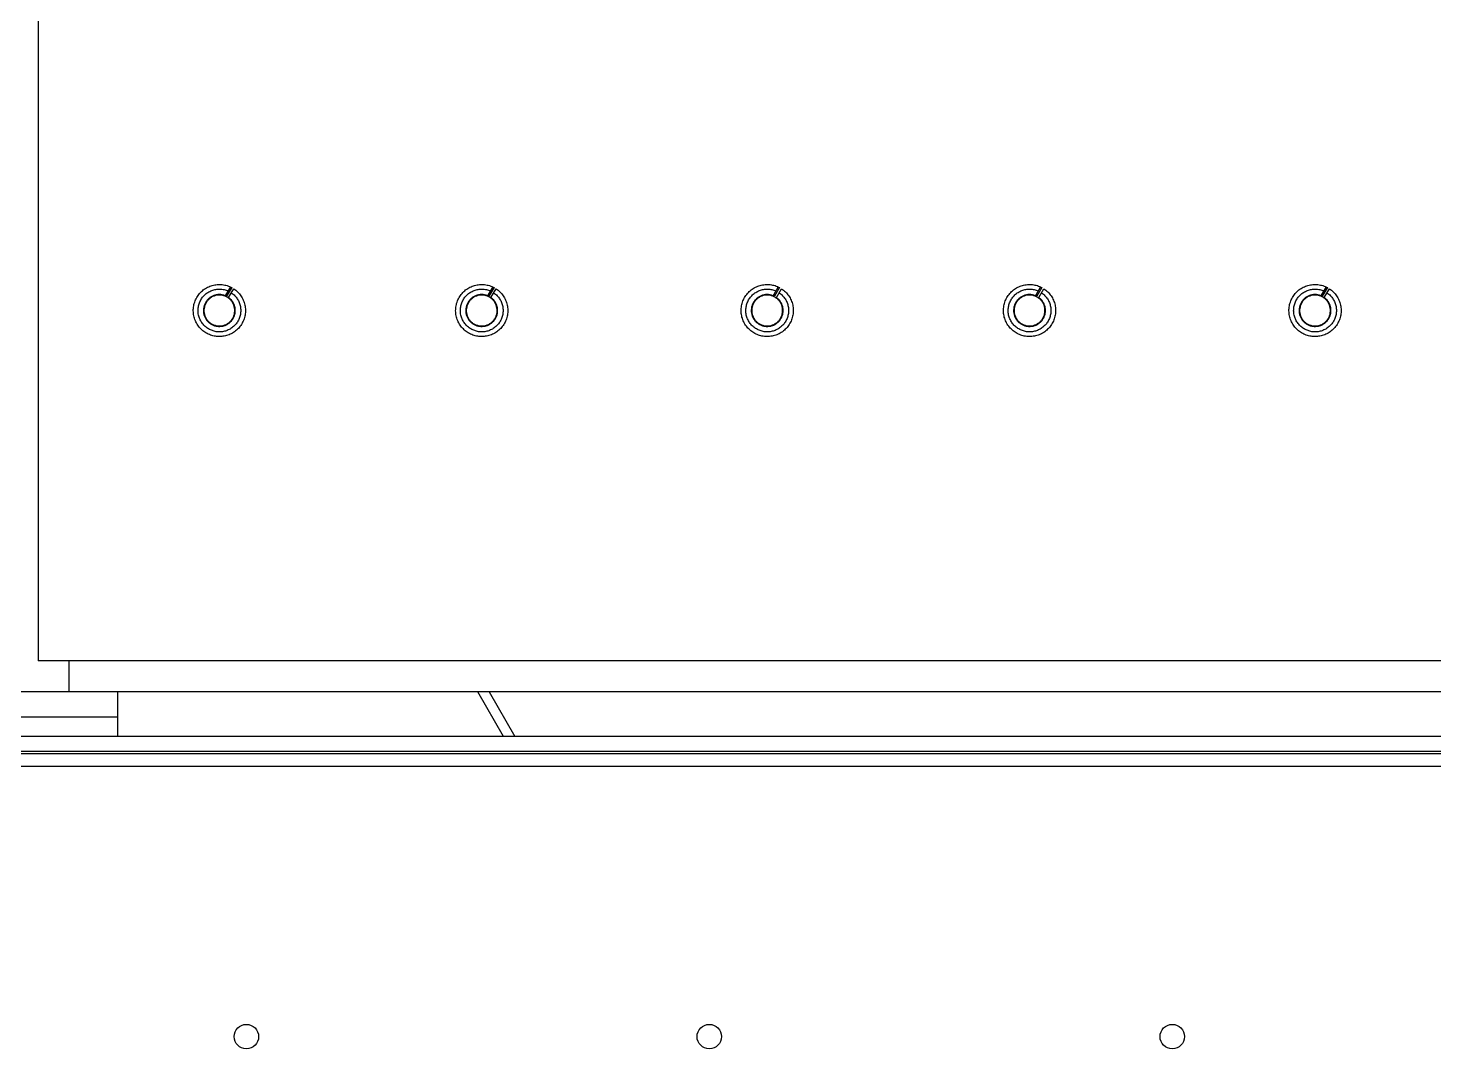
# Model space of a CAD drawing. Header units: millimetres. Extents: x 1293 to 41893, y 1011 to 26911.
# Drawn here: x 23207 to 23814, y 14904 to 15345 of the extents above; entities that cross this region are included whole.
import ezdxf

# ---------------------------------------------------------------- set-up
doc = ezdxf.new("R2010")
doc.units = ezdxf.units.MM
doc.header["$LTSCALE"] = 50
doc.layers.add('MAQUINAS', color=11, linetype='Continuous')
doc.layers.add('STRUC', color=4, linetype='Continuous')

msp = doc.modelspace()

# ---------------------------------------------------------------- linework, layer by layer
at = {"color": 7, "linetype": 'Continuous', "lineweight": 25}
for p, q in [((23245.6925232, 15038.6783679), (23245.6925232, 15058.0450346)), ((23412.3842284, 15038.6783679), (23401.2028782, 15058.0450346)), ((23406.0911104, 15058.0450346), (23417.2724607, 15038.6783679)), ((23156.7925232, 15047.1450346), (23245.6925232, 15047.1450346)), ((24202.9091899, 15025.7210346), (23199.5758566, 15025.7210346))]:
    msp.add_line(p, q, dxfattribs=at)
for centre in [(23301.2425232, 14909.0543679), (23501.2425232, 14909.0543679), (23701.2425232, 14909.0543679)]:
    msp.add_circle(centre, 5.2916667, dxfattribs=at)
at = {"layer": 'MAQUINAS', "linetype": 'Continuous', "lineweight": 25}
for p, q in [((23211.2425232, 15424.7117012), (23211.2425232, 15071.3783679)), ((23294.3509573, 15232.9053737), (23292.245503, 15229.3984783)), ((23294.9546957, 15232.6001103), (23292.7019872, 15228.8479448)), ((23293.5221861, 15228.3555174), (23295.7748947, 15232.1076829)), ((23407.6842907, 15232.9053737), (23405.5788363, 15229.3984783)), ((23408.288029, 15232.6001103), (23406.0353205, 15228.8479448)), ((23406.8555195, 15228.3555174), (23409.108228, 15232.1076829)), ((23531.017624, 15232.9053737), (23528.9121697, 15229.3984783)), ((23531.6213624, 15232.6001103), (23529.3686538, 15228.8479448)), ((23530.1888528, 15228.3555174), (23532.4415613, 15232.1076829)), ((23644.3509573, 15232.9053737), (23642.245503, 15229.3984783)), ((23644.9546957, 15232.6001103), (23642.7019872, 15228.8479448)), ((23643.5221861, 15228.3555174), (23645.7748947, 15232.1076829)), ((23767.6842907, 15232.9053737), (23765.5788363, 15229.3984783)), ((23768.288029, 15232.6001103), (23766.0353205, 15228.8479448)), ((23766.8555195, 15228.3555174), (23769.108228, 15232.1076829)), ((23224.3425232, 15071.3783679), (23211.2425232, 15071.3783679)), ((24177.9091899, 15071.3783679), (23224.5758566, 15071.3783679)), ((23224.5758566, 15071.3783679), (23224.5758566, 15058.0450346)), ((24201.9091899, 15058.0450346), (23200.5758566, 15058.0450346))]:
    msp.add_line(p, q, dxfattribs=at)
for points in [[(23295.7748947, 15232.1076829), (23296.3590859, 15231.6734231), (23297.5274683, 15230.8049036), (23298.9205313, 15229.1052808), (23299.9807509, 15227.1917694), (23300.6473693, 15225.103944), (23300.9011106, 15222.9284606), (23300.7309695, 15220.7443851), (23300.1437152, 15218.6340169), (23299.1612022, 15216.6761184), (23297.8202054, 15214.9439588), (23296.1708699, 15213.5023086), (23294.2748828, 15212.4050886), (23292.2031529, 15211.6933336), (23290.0331627, 15211.3936633), (23287.8460693, 15211.5172853), (23285.7236697, 15212.0595762), (23283.745341, 15213.0002544), (23281.9850724, 15214.3041387), (23280.5086976, 15215.9224641), (23279.3714327, 15217.7947056), (23278.6158111, 15219.8508418), (23278.2700931, 15222.0139735), (23278.3472081, 15224.2031999), (23278.8442728, 15226.3366453), (23279.742695, 15228.3345159), (23281.0088808, 15230.1221042), (23282.5954498, 15231.6325083), (23284.443159, 15232.8094129), (23286.4825522, 15233.6081543), (23288.6386713, 15234.001277), (23290.825971, 15233.9650572), (23292.9809598, 15233.5345164), (23294.2967837, 15232.911579), (23294.9546957, 15232.6001103)], [(23285.7214674, 15214.321342), (23285.1891776, 15214.6033184), (23284.124598, 15215.1672712), (23282.7745179, 15216.3859177), (23281.672771, 15217.8224022), (23280.8746461, 15219.451122), (23280.4069421, 15221.2022967), (23280.288419, 15223.0113618), (23280.5233315, 15224.808904), (23281.1028061, 15226.5266539), (23282.0047736, 15228.0992027), (23283.1948914, 15229.466668), (23284.6279276, 15230.5771506), (23286.2490913, 15231.3878221), (23287.9976063, 15231.8699288), (23289.8034622, 15231.9972783), (23291.6108396, 15231.7942938), (23292.7387832, 15231.371073), (23293.302755, 15231.1594626)], [(23409.108228, 15232.1076829), (23409.6924192, 15231.6734231), (23410.8608017, 15230.8049036), (23412.2538646, 15229.1052808), (23413.3140842, 15227.1917694), (23413.9807027, 15225.103944), (23414.234444, 15222.9284606), (23414.0643028, 15220.7443851), (23413.4770485, 15218.6340169), (23412.4945355, 15216.6761184), (23411.1535387, 15214.9439588), (23409.5042033, 15213.5023086), (23407.6082161, 15212.4050886), (23405.5364862, 15211.6933336), (23403.366496, 15211.3936633), (23401.1794027, 15211.5172853), (23399.057003, 15212.0595762), (23397.0786743, 15213.0002544), (23395.3184057, 15214.3041387), (23393.8420309, 15215.9224641), (23392.704766, 15217.7947056), (23391.9491445, 15219.8508418), (23391.6034264, 15222.0139735), (23391.6805415, 15224.2031999), (23392.1776061, 15226.3366453), (23393.0760283, 15228.3345159), (23394.3422141, 15230.1221042), (23395.9287831, 15231.6325083), (23397.7764923, 15232.8094129), (23399.8158855, 15233.6081543), (23401.9720047, 15234.001277), (23404.1593043, 15233.9650572), (23406.3142931, 15233.5345164), (23407.6301171, 15232.911579), (23408.288029, 15232.6001103)], [(23399.0548007, 15214.321342), (23398.5225109, 15214.6033184), (23397.4579313, 15215.1672712), (23396.1078512, 15216.3859177), (23395.0061044, 15217.8224022), (23394.2079794, 15219.451122), (23393.7402754, 15221.2022967), (23393.6217524, 15223.0113618), (23393.8566649, 15224.808904), (23394.4361394, 15226.5266539), (23395.3381069, 15228.0992027), (23396.5282247, 15229.466668), (23397.9612609, 15230.5771506), (23399.5824246, 15231.3878221), (23401.3309396, 15231.8699288), (23403.1367956, 15231.9972783), (23404.944173, 15231.7942938), (23406.0721165, 15231.371073), (23406.6360883, 15231.1594626)], [(23532.4415613, 15232.1076829), (23533.0257526, 15231.6734231), (23534.194135, 15230.8049036), (23535.5871979, 15229.1052808), (23536.6474175, 15227.1917694), (23537.314036, 15225.103944), (23537.5677773, 15222.9284606), (23537.3976361, 15220.7443851), (23536.8103819, 15218.6340169), (23535.8278688, 15216.6761184), (23534.486872, 15214.9439588), (23532.8375366, 15213.5023086), (23530.9415494, 15212.4050886), (23528.8698196, 15211.6933336), (23526.6998294, 15211.3936633), (23524.512736, 15211.5172853), (23522.3903363, 15212.0595762), (23520.4120077, 15213.0002544), (23518.6517391, 15214.3041387), (23517.1753643, 15215.9224641), (23516.0380994, 15217.7947056), (23515.2824778, 15219.8508418), (23514.9367597, 15222.0139735), (23515.0138748, 15224.2031999), (23515.5109394, 15226.3366453), (23516.4093616, 15228.3345159), (23517.6755474, 15230.1221042), (23519.2621164, 15231.6325083), (23521.1098257, 15232.8094129), (23523.1492189, 15233.6081543), (23525.305338, 15234.001277), (23527.4926376, 15233.9650572), (23529.6476264, 15233.5345164), (23530.9634504, 15232.911579), (23531.6213624, 15232.6001103)], [(23522.3881341, 15214.321342), (23521.8558443, 15214.6033184), (23520.7912647, 15215.1672712), (23519.4411845, 15216.3859177), (23518.3394377, 15217.8224022), (23517.5413128, 15219.451122), (23517.0736088, 15221.2022967), (23516.9550857, 15223.0113618), (23517.1899982, 15224.808904), (23517.7694727, 15226.5266539), (23518.6714403, 15228.0992027), (23519.8615581, 15229.466668), (23521.2945943, 15230.5771506), (23522.9157579, 15231.3878221), (23524.6642729, 15231.8699288), (23526.4701289, 15231.9972783), (23528.2775063, 15231.7942938), (23529.4054499, 15231.371073), (23529.9694216, 15231.1594626)], [(23645.7748947, 15232.1076829), (23646.3590859, 15231.6734231), (23647.5274683, 15230.8049036), (23648.9205313, 15229.1052808), (23649.9807509, 15227.1917694), (23650.6473693, 15225.103944), (23650.9011106, 15222.9284606), (23650.7309695, 15220.7443851), (23650.1437152, 15218.6340169), (23649.1612022, 15216.6761184), (23647.8202054, 15214.9439588), (23646.1708699, 15213.5023086), (23644.2748828, 15212.4050886), (23642.2031529, 15211.6933336), (23640.0331627, 15211.3936633), (23637.8460693, 15211.5172853), (23635.7236697, 15212.0595762), (23633.745341, 15213.0002544), (23631.9850724, 15214.3041387), (23630.5086976, 15215.9224641), (23629.3714327, 15217.7947056), (23628.6158111, 15219.8508418), (23628.2700931, 15222.0139735), (23628.3472081, 15224.2031999), (23628.8442728, 15226.3366453), (23629.742695, 15228.3345159), (23631.0088808, 15230.1221042), (23632.5954498, 15231.6325083), (23634.443159, 15232.8094129), (23636.4825522, 15233.6081543), (23638.6386713, 15234.001277), (23640.825971, 15233.9650572), (23642.9809598, 15233.5345164), (23644.2967837, 15232.911579), (23644.9546957, 15232.6001103)], [(23635.7214674, 15214.321342), (23635.1891776, 15214.6033184), (23634.124598, 15215.1672712), (23632.7745179, 15216.3859177), (23631.672771, 15217.8224022), (23630.8746461, 15219.451122), (23630.4069421, 15221.2022967), (23630.288419, 15223.0113618), (23630.5233315, 15224.808904), (23631.1028061, 15226.5266539), (23632.0047736, 15228.0992027), (23633.1948914, 15229.466668), (23634.6279276, 15230.5771506), (23636.2490913, 15231.3878221), (23637.9976063, 15231.8699288), (23639.8034622, 15231.9972783), (23641.6108396, 15231.7942938), (23642.7387832, 15231.371073), (23643.302755, 15231.1594626)], [(23769.108228, 15232.1076829), (23769.6924192, 15231.6734231), (23770.8608017, 15230.8049036), (23772.2538646, 15229.1052808), (23773.3140842, 15227.1917694), (23773.9807027, 15225.103944), (23774.234444, 15222.9284606), (23774.0643028, 15220.7443851), (23773.4770485, 15218.6340169), (23772.4945355, 15216.6761184), (23771.1535387, 15214.9439588), (23769.5042033, 15213.5023086), (23767.6082161, 15212.4050886), (23765.5364862, 15211.6933336), (23763.366496, 15211.3936633), (23761.1794027, 15211.5172853), (23759.057003, 15212.0595762), (23757.0786743, 15213.0002544), (23755.3184057, 15214.3041387), (23753.8420309, 15215.9224641), (23752.704766, 15217.7947056), (23751.9491445, 15219.8508418), (23751.6034264, 15222.0139735), (23751.6805415, 15224.2031999), (23752.1776061, 15226.3366453), (23753.0760283, 15228.3345159), (23754.3422141, 15230.1221042), (23755.9287831, 15231.6325083), (23757.7764923, 15232.8094129), (23759.8158855, 15233.6081543), (23761.9720047, 15234.001277), (23764.1593043, 15233.9650572), (23766.3142931, 15233.5345164), (23767.6301171, 15232.911579), (23768.288029, 15232.6001103)], [(23759.0548007, 15214.321342), (23758.5225109, 15214.6033184), (23757.4579313, 15215.1672712), (23756.1078512, 15216.3859177), (23755.0061044, 15217.8224022), (23754.2079794, 15219.451122), (23753.7402754, 15221.2022967), (23753.6217524, 15223.0113618), (23753.8566649, 15224.808904), (23754.4361394, 15226.5266539), (23755.3381069, 15228.0992027), (23756.5282247, 15229.466668), (23757.9612609, 15230.5771506), (23759.5824246, 15231.3878221), (23761.3309396, 15231.8699288), (23763.1367956, 15231.9972783), (23764.944173, 15231.7942938), (23766.0721165, 15231.371073), (23766.6360883, 15231.1594626)], [(23292.7019872, 15228.8479448), (23292.2981367, 15229.026186), (23291.4904357, 15229.3826683), (23290.1777323, 15229.6117864), (23288.8511574, 15229.603499), (23287.5490069, 15229.3375804), (23286.321941, 15228.8293049), (23285.2143067, 15228.0958789), (23284.2670141, 15227.164653), (23283.5148247, 15226.0697464), (23282.9853982, 15224.8514284), (23282.6981884, 15223.5544678), (23282.6637522, 15222.2265336), (23282.8833549, 15220.9164306), (23283.3489257, 15219.6723088), (23284.0433534, 15218.5398931), (23284.941116, 15217.5608029), (23286.0092181, 15216.7710225), (23287.208404, 15216.1995785), (23288.4946005, 15215.867473), (23289.820536, 15215.786912), (23291.1374789, 15215.9608561), (23292.3970279, 15216.3829125), (23293.552891, 15217.0375694), (23294.5625873, 15217.9007667), (23295.3890063, 15218.9407778), (23296.0017799, 15220.1193862), (23296.3783685, 15221.3932488), (23296.5049997, 15222.715645), (23296.3767654, 15224.0376098), (23295.9993264, 15225.3119129), (23295.3830168, 15226.4866607), (23294.5636913, 15227.5375607), (23293.8693545, 15228.0828652), (23293.5221861, 15228.3555174)], [(23286.7929041, 15216.6536801), (23286.4067682, 15216.8583686), (23285.6344963, 15217.2677456), (23284.6562093, 15218.1533996), (23283.859303, 15219.1975118), (23283.2841382, 15220.381151), (23282.9502093, 15221.6531519), (23282.8710479, 15222.9661538), (23283.0495091, 15224.2692911), (23283.4787847, 15225.5125942), (23284.1423646, 15226.6482543), (23285.0147512, 15227.6326366), (23286.0624184, 15228.4279096), (23287.245105, 15229.0035121), (23288.5173612, 15229.3373238), (23289.8302947, 15229.4165165), (23291.1334503, 15229.2380469), (23292.3767485, 15228.8087736), (23293.5124099, 15228.1451931), (23294.4967918, 15227.2728066), (23295.2920649, 15226.2251394), (23295.8676674, 15225.0424528), (23296.2014791, 15223.7701966), (23296.2806718, 15222.4572632), (23296.1022021, 15221.1541072), (23295.6729293, 15219.9108104), (23295.0093467, 15218.775144), (23294.1369686, 15217.7907804), (23293.08927, 15216.9954389), (23291.9067006, 15216.4200917), (23290.6340068, 15216.0853275), (23289.3227064, 15216.0096898), (23288.0134559, 15216.1748918), (23287.1997547, 15216.494084), (23286.7929041, 15216.6536801)], [(23406.0353205, 15228.8479448), (23405.63147, 15229.026186), (23404.823769, 15229.3826683), (23403.5110657, 15229.6117864), (23402.1844908, 15229.603499), (23400.8823402, 15229.3375804), (23399.6552743, 15228.8293049), (23398.5476401, 15228.0958789), (23397.6003474, 15227.164653), (23396.8481581, 15226.0697464), (23396.3187315, 15224.8514284), (23396.0315217, 15223.5544678), (23395.9970855, 15222.2265336), (23396.2166883, 15220.9164306), (23396.682259, 15219.6723088), (23397.3766867, 15218.5398931), (23398.2744493, 15217.5608029), (23399.3425514, 15216.7710225), (23400.5417374, 15216.1995785), (23401.8279338, 15215.867473), (23403.1538694, 15215.786912), (23404.4708123, 15215.9608561), (23405.7303613, 15216.3829125), (23406.8862243, 15217.0375694), (23407.8959206, 15217.9007667), (23408.7223397, 15218.9407778), (23409.3351132, 15220.1193862), (23409.7117019, 15221.3932488), (23409.8383331, 15222.715645), (23409.7100987, 15224.0376098), (23409.3326597, 15225.3119129), (23408.7163502, 15226.4866607), (23407.8970247, 15227.5375607), (23407.2026879, 15228.0828652), (23406.8555195, 15228.3555174)], [(23400.1262374, 15216.6536801), (23399.7401015, 15216.8583686), (23398.9678297, 15217.2677456), (23397.9895426, 15218.1533996), (23397.1926364, 15219.1975118), (23396.6174715, 15220.381151), (23396.2835426, 15221.6531519), (23396.2043813, 15222.9661538), (23396.3828424, 15224.2692911), (23396.8121181, 15225.5125942), (23397.4756979, 15226.6482543), (23398.3480845, 15227.6326366), (23399.3957517, 15228.4279096), (23400.5784384, 15229.0035121), (23401.8506945, 15229.3373238), (23403.163628, 15229.4165165), (23404.4667836, 15229.2380469), (23405.7100818, 15228.8087736), (23406.8457432, 15228.1451931), (23407.8301252, 15227.2728066), (23408.6253983, 15226.2251394), (23409.2010007, 15225.0424528), (23409.5348124, 15223.7701966), (23409.6140052, 15222.4572632), (23409.4355354, 15221.1541072), (23409.0062627, 15219.9108104), (23408.34268, 15218.775144), (23407.4703019, 15217.7907804), (23406.4226033, 15216.9954389), (23405.2400339, 15216.4200917), (23403.9673402, 15216.0853275), (23402.6560397, 15216.0096898), (23401.3467893, 15216.1748918), (23400.5330881, 15216.494084), (23400.1262374, 15216.6536801)], [(23529.3686538, 15228.8479448), (23528.9648033, 15229.026186), (23528.1571023, 15229.3826683), (23526.844399, 15229.6117864), (23525.5178241, 15229.603499), (23524.2156736, 15229.3375804), (23522.9886076, 15228.8293049), (23521.8809734, 15228.0958789), (23520.9336808, 15227.164653), (23520.1814914, 15226.0697464), (23519.6520648, 15224.8514284), (23519.364855, 15223.5544678), (23519.3304188, 15222.2265336), (23519.5500216, 15220.9164306), (23520.0155923, 15219.6723088), (23520.7100201, 15218.5398931), (23521.6077826, 15217.5608029), (23522.6758847, 15216.7710225), (23523.8750707, 15216.1995785), (23525.1612671, 15215.867473), (23526.4872027, 15215.786912), (23527.8041456, 15215.9608561), (23529.0636946, 15216.3829125), (23530.2195576, 15217.0375694), (23531.2292539, 15217.9007667), (23532.055673, 15218.9407778), (23532.6684465, 15220.1193862), (23533.0450352, 15221.3932488), (23533.1716664, 15222.715645), (23533.043432, 15224.0376098), (23532.665993, 15225.3119129), (23532.0496835, 15226.4866607), (23531.230358, 15227.5375607), (23530.5360212, 15228.0828652), (23530.1888528, 15228.3555174)], [(23523.4595708, 15216.6536801), (23523.0734349, 15216.8583686), (23522.301163, 15217.2677456), (23521.322876, 15218.1533996), (23520.5259697, 15219.1975118), (23519.9508049, 15220.381151), (23519.6168759, 15221.6531519), (23519.5377146, 15222.9661538), (23519.7161758, 15224.2692911), (23520.1454514, 15225.5125942), (23520.8090312, 15226.6482543), (23521.6814179, 15227.6326366), (23522.729085, 15228.4279096), (23523.9117717, 15229.0035121), (23525.1840278, 15229.3373238), (23526.4969614, 15229.4165165), (23527.800117, 15229.2380469), (23529.0434151, 15228.8087736), (23530.1790766, 15228.1451931), (23531.1634585, 15227.2728066), (23531.9587316, 15226.2251394), (23532.5343341, 15225.0424528), (23532.8681457, 15223.7701966), (23532.9473385, 15222.4572632), (23532.7688688, 15221.1541072), (23532.339596, 15219.9108104), (23531.6760133, 15218.775144), (23530.8036353, 15217.7907804), (23529.7559366, 15216.9954389), (23528.5733672, 15216.4200917), (23527.3006735, 15216.0853275), (23525.9893731, 15216.0096898), (23524.6801226, 15216.1748918), (23523.8664214, 15216.494084), (23523.4595708, 15216.6536801)], [(23642.7019872, 15228.8479448), (23642.2981367, 15229.026186), (23641.4904357, 15229.3826683), (23640.1777323, 15229.6117864), (23638.8511574, 15229.603499), (23637.5490069, 15229.3375804), (23636.321941, 15228.8293049), (23635.2143067, 15228.0958789), (23634.2670141, 15227.164653), (23633.5148247, 15226.0697464), (23632.9853982, 15224.8514284), (23632.6981884, 15223.5544678), (23632.6637522, 15222.2265336), (23632.8833549, 15220.9164306), (23633.3489257, 15219.6723088), (23634.0433534, 15218.5398931), (23634.941116, 15217.5608029), (23636.0092181, 15216.7710225), (23637.208404, 15216.1995785), (23638.4946005, 15215.867473), (23639.820536, 15215.786912), (23641.1374789, 15215.9608561), (23642.3970279, 15216.3829125), (23643.552891, 15217.0375694), (23644.5625873, 15217.9007667), (23645.3890063, 15218.9407778), (23646.0017799, 15220.1193862), (23646.3783685, 15221.3932488), (23646.5049997, 15222.715645), (23646.3767654, 15224.0376098), (23645.9993264, 15225.3119129), (23645.3830168, 15226.4866607), (23644.5636913, 15227.5375607), (23643.8693545, 15228.0828652), (23643.5221861, 15228.3555174)], [(23636.7929041, 15216.6536801), (23636.4067682, 15216.8583686), (23635.6344963, 15217.2677456), (23634.6562093, 15218.1533996), (23633.859303, 15219.1975118), (23633.2841382, 15220.381151), (23632.9502093, 15221.6531519), (23632.8710479, 15222.9661538), (23633.0495091, 15224.2692911), (23633.4787847, 15225.5125942), (23634.1423646, 15226.6482543), (23635.0147512, 15227.6326366), (23636.0624184, 15228.4279096), (23637.245105, 15229.0035121), (23638.5173612, 15229.3373238), (23639.8302947, 15229.4165165), (23641.1334503, 15229.2380469), (23642.3767485, 15228.8087736), (23643.5124099, 15228.1451931), (23644.4967918, 15227.2728066), (23645.2920649, 15226.2251394), (23645.8676674, 15225.0424528), (23646.2014791, 15223.7701966), (23646.2806718, 15222.4572632), (23646.1022021, 15221.1541072), (23645.6729293, 15219.9108104), (23645.0093467, 15218.775144), (23644.1369686, 15217.7907804), (23643.08927, 15216.9954389), (23641.9067006, 15216.4200917), (23640.6340068, 15216.0853275), (23639.3227064, 15216.0096898), (23638.0134559, 15216.1748918), (23637.1997547, 15216.494084), (23636.7929041, 15216.6536801)], [(23766.0353205, 15228.8479448), (23765.63147, 15229.026186), (23764.823769, 15229.3826683), (23763.5110657, 15229.6117864), (23762.1844908, 15229.603499), (23760.8823402, 15229.3375804), (23759.6552743, 15228.8293049), (23758.5476401, 15228.0958789), (23757.6003474, 15227.164653), (23756.8481581, 15226.0697464), (23756.3187315, 15224.8514284), (23756.0315217, 15223.5544678), (23755.9970855, 15222.2265336), (23756.2166883, 15220.9164306), (23756.682259, 15219.6723088), (23757.3766867, 15218.5398931), (23758.2744493, 15217.5608029), (23759.3425514, 15216.7710225), (23760.5417374, 15216.1995785), (23761.8279338, 15215.867473), (23763.1538694, 15215.786912), (23764.4708123, 15215.9608561), (23765.7303613, 15216.3829125), (23766.8862243, 15217.0375694), (23767.8959206, 15217.9007667), (23768.7223397, 15218.9407778), (23769.3351132, 15220.1193862), (23769.7117019, 15221.3932488), (23769.8383331, 15222.715645), (23769.7100987, 15224.0376098), (23769.3326597, 15225.3119129), (23768.7163502, 15226.4866607), (23767.8970247, 15227.5375607), (23767.2026879, 15228.0828652), (23766.8555195, 15228.3555174)], [(23760.1262374, 15216.6536801), (23759.7401015, 15216.8583686), (23758.9678297, 15217.2677456), (23757.9895426, 15218.1533996), (23757.1926364, 15219.1975118), (23756.6174715, 15220.381151), (23756.2835426, 15221.6531519), (23756.2043813, 15222.9661538), (23756.3828424, 15224.2692911), (23756.8121181, 15225.5125942), (23757.4756979, 15226.6482543), (23758.3480845, 15227.6326366), (23759.3957517, 15228.4279096), (23760.5784384, 15229.0035121), (23761.8506945, 15229.3373238), (23763.163628, 15229.4165165), (23764.4667836, 15229.2380469), (23765.7100818, 15228.8087736), (23766.8457432, 15228.1451931), (23767.8301252, 15227.2728066), (23768.6253983, 15226.2251394), (23769.2010007, 15225.0424528), (23769.5348124, 15223.7701966), (23769.6140052, 15222.4572632), (23769.4355354, 15221.1541072), (23769.0062627, 15219.9108104), (23768.34268, 15218.775144), (23767.4703019, 15217.7907804), (23766.4226033, 15216.9954389), (23765.2400339, 15216.4200917), (23763.9673402, 15216.0853275), (23762.6560397, 15216.0096898), (23761.3467893, 15216.1748918), (23760.5330881, 15216.494084), (23760.1262374, 15216.6536801)]]:
    msp.add_open_spline(points, degree=3, dxfattribs=at)
for points, knots in [([(23294.7117851, 15230.336942), (23295.0135402, 15230.1376714), (23295.8056679, 15229.6145724), (23296.8534188, 15228.4713472), (23297.8213738, 15226.9949334), (23298.481959, 15225.351276), (23298.8214746, 15223.6149752), (23298.8248449, 15221.8450445), (23298.492685, 15220.1067947), (23297.836854, 15218.4630297), (23296.881203, 15216.9734756), (23295.6604202, 15215.6922124), (23294.2187513, 15214.6656054), (23292.6087646, 15213.9314463), (23290.8879794, 15213.5143911), (23289.1222629, 15213.4370044), (23287.3629654, 15213.674373), (23286.2686334, 15214.1056857), (23285.7214674, 15214.321342)], [0, 0, 0, 0, 0.0394072826, 0.1034467971, 0.1674863116, 0.2315258261, 0.2955653406, 0.3596048551, 0.4236443696, 0.4876838841, 0.5517233986, 0.6157629131, 0.6798024275, 0.743841942, 0.8078814565, 0.871920971, 0.9359604855, 1, 1, 1, 1]), ([(23292.245503, 15229.3984783), (23292.2159089, 15229.3474409), (23292.1590972, 15229.2494646), (23292.1184324, 15229.1616116), (23292.0989506, 15229.1195226)], [0, 0, 0, 0, 0.5209159529, 1, 1, 1, 1]), ([(23408.0451184, 15230.336942), (23408.3468735, 15230.1376714), (23409.1390012, 15229.6145724), (23410.1867521, 15228.4713472), (23411.1547071, 15226.9949334), (23411.8152923, 15225.351276), (23412.154808, 15223.6149752), (23412.1581783, 15221.8450445), (23411.8260183, 15220.1067947), (23411.1701873, 15218.4630297), (23410.2145363, 15216.9734756), (23408.9937535, 15215.6922124), (23407.5520846, 15214.6656054), (23405.9420979, 15213.9314463), (23404.2213128, 15213.5143911), (23402.4555962, 15213.4370044), (23400.6962987, 15213.674373), (23399.6019667, 15214.1056857), (23399.0548007, 15214.321342)], [0, 0, 0, 0, 0.0394072826, 0.1034467971, 0.1674863116, 0.2315258261, 0.2955653406, 0.3596048551, 0.4236443696, 0.4876838841, 0.5517233986, 0.6157629131, 0.6798024275, 0.743841942, 0.8078814565, 0.871920971, 0.9359604855, 1, 1, 1, 1]), ([(23405.5788363, 15229.3984783), (23405.5492422, 15229.3474409), (23405.4924306, 15229.2494646), (23405.4517658, 15229.1616116), (23405.4322839, 15229.1195226)], [0, 0, 0, 0, 0.5209159529, 1, 1, 1, 1]), ([(23531.3784518, 15230.336942), (23531.6802069, 15230.1376714), (23532.4723345, 15229.6145724), (23533.5200854, 15228.4713472), (23534.4880404, 15226.9949334), (23535.1486256, 15225.351276), (23535.4881413, 15223.6149752), (23535.4915116, 15221.8450445), (23535.1593517, 15220.1067947), (23534.5035206, 15218.4630297), (23533.5478697, 15216.9734756), (23532.3270869, 15215.6922124), (23530.8854179, 15214.6656054), (23529.2754312, 15213.9314463), (23527.5546461, 15213.5143911), (23525.7889296, 15213.4370044), (23524.0296321, 15213.674373), (23522.9353001, 15214.1056857), (23522.3881341, 15214.321342)], [0, 0, 0, 0, 0.0394072826, 0.1034467971, 0.1674863116, 0.2315258261, 0.2955653406, 0.3596048551, 0.4236443696, 0.4876838841, 0.5517233986, 0.6157629131, 0.6798024275, 0.743841942, 0.8078814565, 0.871920971, 0.9359604855, 1, 1, 1, 1]), ([(23528.9121697, 15229.3984783), (23528.8825756, 15229.3474409), (23528.8257639, 15229.2494646), (23528.7850991, 15229.1616116), (23528.7656173, 15229.1195226)], [0, 0, 0, 0, 0.5209159528, 1, 1, 1, 1]), ([(23644.7117851, 15230.336942), (23645.0135402, 15230.1376714), (23645.8056679, 15229.6145724), (23646.8534188, 15228.4713472), (23647.8213738, 15226.9949334), (23648.481959, 15225.351276), (23648.8214746, 15223.6149752), (23648.8248449, 15221.8450445), (23648.492685, 15220.1067947), (23647.836854, 15218.4630297), (23646.881203, 15216.9734756), (23645.6604202, 15215.6922124), (23644.2187513, 15214.6656054), (23642.6087646, 15213.9314463), (23640.8879794, 15213.5143911), (23639.1222629, 15213.4370044), (23637.3629654, 15213.674373), (23636.2686334, 15214.1056857), (23635.7214674, 15214.321342)], [0, 0, 0, 0, 0.0394072826, 0.1034467971, 0.1674863116, 0.2315258261, 0.2955653406, 0.3596048551, 0.4236443696, 0.4876838841, 0.5517233986, 0.6157629131, 0.6798024275, 0.743841942, 0.8078814565, 0.871920971, 0.9359604855, 1, 1, 1, 1]), ([(23642.245503, 15229.3984783), (23642.2159089, 15229.3474409), (23642.1590972, 15229.2494646), (23642.1184324, 15229.1616116), (23642.0989506, 15229.1195226)], [0, 0, 0, 0, 0.5209159529, 1, 1, 1, 1]), ([(23768.0451184, 15230.336942), (23768.3468735, 15230.1376714), (23769.1390012, 15229.6145724), (23770.1867521, 15228.4713472), (23771.1547071, 15226.9949334), (23771.8152923, 15225.351276), (23772.154808, 15223.6149752), (23772.1581783, 15221.8450445), (23771.8260183, 15220.1067947), (23771.1701873, 15218.4630297), (23770.2145363, 15216.9734756), (23768.9937535, 15215.6922124), (23767.5520846, 15214.6656054), (23765.9420979, 15213.9314463), (23764.2213128, 15213.5143911), (23762.4555962, 15213.4370044), (23760.6962987, 15213.674373), (23759.6019667, 15214.1056857), (23759.0548007, 15214.321342)], [0, 0, 0, 0, 0.0394072826, 0.1034467971, 0.1674863116, 0.2315258261, 0.2955653406, 0.3596048551, 0.4236443696, 0.4876838841, 0.5517233986, 0.6157629131, 0.6798024275, 0.743841942, 0.8078814565, 0.871920971, 0.9359604855, 1, 1, 1, 1]), ([(23765.5788363, 15229.3984783), (23765.5492422, 15229.3474409), (23765.4924306, 15229.2494646), (23765.4517658, 15229.1616116), (23765.4322839, 15229.1195226)], [0, 0, 0, 0, 0.5209159529, 1, 1, 1, 1])]:
    msp.add_open_spline(points, degree=3, knots=knots, dxfattribs=at)
at = {"layer": 'STRUC', "linetype": 'Continuous', "lineweight": 25}
for p, q in [((24465.1118566, 15038.6783679), (22937.3731899, 15038.6783679)), ((23201.1118566, 15032.3283679), (24201.3731899, 15032.3283679)), ((24201.3731899, 15031.2277012), (23201.1118566, 15031.2277012))]:
    msp.add_line(p, q, dxfattribs=at)

doc.saveas('drawing.dxf')
